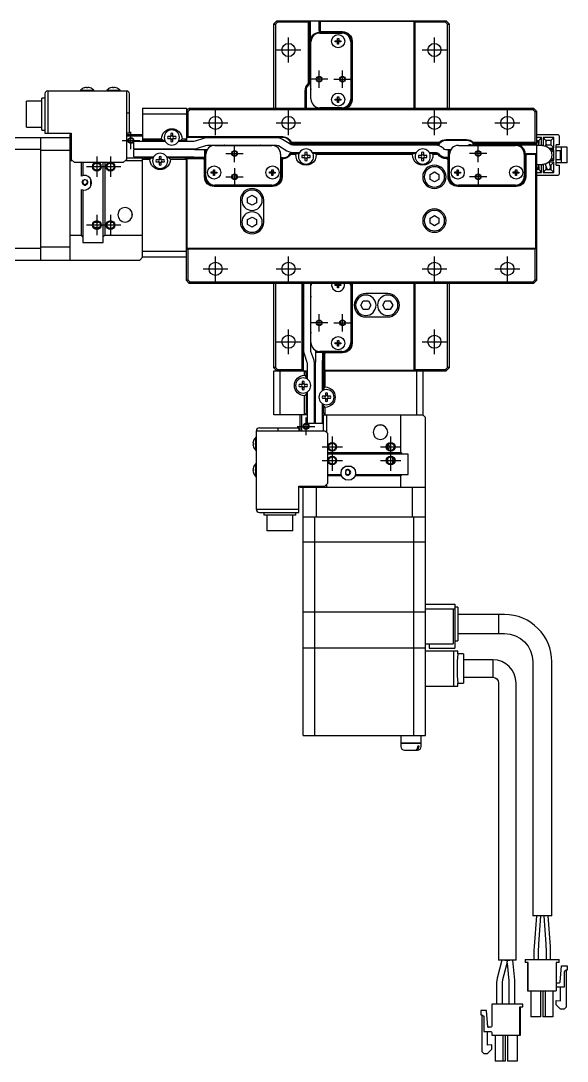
# Model space of a CAD drawing. Extents: x 0 to 1495, y -8 to 1173.
# Drawn here: x 547 to 734.2, y 10 to 366.6 of the extents above; entities that cross this region are included whole.
import ezdxf

# ---------------------------------------------------------------- set-up
doc = ezdxf.new("R2010")
doc.units = 0
doc.header["$LTSCALE"] = 0.5
doc.linetypes.add('CENTER', pattern=[50.8, 31.75, -6.35, 6.35, -6.35])
for name, color, linetype in [('MSM_CENTER', 1, 'CENTER'), ('MSM_CONTINUOUS', 7, 'CONTINUOUS'), ('MSM_NARROW', 5, 'CONTINUOUS')]:
    doc.layers.add(name, color=color, linetype=linetype)

msp = doc.modelspace()

# ---------------------------------------------------------------- linework, layer by layer
at = {"layer": 'MSM_CENTER'}
for p, q in [((638.72, 352.35), (638.72, 360.85)), ((688.72, 352.35), (688.72, 360.85)), ((634.47, 356.6), (642.97, 356.6)), ((684.47, 356.6), (692.97, 356.6)), ((649.22, 343.6), (649.22, 349.6)), ((657.22, 343.6), (657.22, 349.6)), ((652.22, 346.6), (646.22, 346.6)), ((654.22, 346.6), (660.22, 346.6)), ((613.72, 327.35), (613.72, 335.85)), ((638.72, 327.35), (638.72, 335.85)), ((688.72, 327.35), (688.72, 335.85)), ((713.72, 327.35), (713.72, 335.85)), ((584.72, 322.6), (584.72, 328.6)), ((609.47, 331.6), (617.97, 331.6)), ((634.47, 331.6), (642.97, 331.6)), ((684.47, 331.6), (692.97, 331.6)), ((709.47, 331.6), (717.97, 331.6)), ((581.72, 325.6), (587.72, 325.6)), ((617.22, 321.1), (623.22, 321.1)), ((620.22, 318.1), (620.22, 324.1)), ((706.72, 321.1), (700.72, 321.1)), ((703.72, 318.1), (703.72, 324.1)), ((573.02, 320.1), (573.02, 313.1)), ((577.72, 320.1), (577.72, 313.1)), ((581.22, 316.6), (569.52, 316.6)), ((620.22, 316.1), (620.22, 310.1)), ((703.72, 316.1), (703.72, 310.1)), ((617.22, 313.1), (623.22, 313.1)), ((706.72, 313.1), (700.72, 313.1)), ((573.02, 300.1), (573.02, 293.1)), ((577.72, 300.1), (577.72, 293.1)), ((581.22, 296.6), (569.52, 296.6)), ((613.72, 277.35), (613.72, 285.85)), ((638.72, 277.35), (638.72, 285.85)), ((688.72, 277.35), (688.72, 285.85)), ((713.72, 277.35), (713.72, 285.85)), ((609.47, 281.6), (617.97, 281.6)), ((634.47, 281.6), (642.97, 281.6)), ((684.47, 281.6), (692.97, 281.6)), ((709.47, 281.6), (717.97, 281.6)), ((649.22, 260.1), (649.22, 266.1)), ((657.22, 260.1), (657.22, 266.1)), ((638.72, 252.35), (638.72, 260.85)), ((652.22, 263.1), (646.22, 263.1)), ((654.22, 263.1), (660.22, 263.1)), ((688.72, 252.35), (688.72, 260.85)), ((634.47, 256.6), (642.97, 256.6)), ((684.47, 256.6), (692.97, 256.6)), ((644.72, 224.6), (644.72, 230.6)), ((641.72, 227.6), (647.72, 227.6)), ((653.72, 224.1), (653.72, 212.4)), ((673.72, 224.1), (673.72, 212.4)), ((650.22, 220.6), (657.22, 220.6)), ((670.22, 220.6), (677.22, 220.6)), ((650.22, 215.9), (657.22, 215.9)), ((670.22, 215.9), (677.22, 215.9))]:
    msp.add_line(p, q, dxfattribs=at)
at = {"layer": 'MSM_CONTINUOUS'}
for p, q in [((633.72, 365.6), (634.72, 366.6)), ((633.72, 336.6), (633.72, 365.6)), ((634.93, 366.1), (634.23, 365.4)), ((634.23, 365.4), (634.23, 336.6)), ((634.93, 366.1), (634.72, 366.6)), ((634.72, 366.6), (692.72, 366.6)), ((645.42, 366.1), (634.93, 366.1)), ((645.72, 366.4), (645.42, 366.1)), ((645.42, 366.1), (645.42, 344.97)), ((645.92, 366.4), (645.72, 366.4)), ((645.72, 366.4), (645.72, 344.84)), ((645.92, 366.4), (646.12, 366.6)), ((645.92, 345), (645.92, 366.4)), ((646.22, 344.1), (646.22, 366.6)), ((649.22, 363.1), (649.22, 366.6)), ((649.32, 366.6), (649.52, 366.4)), ((681.72, 366.4), (649.52, 366.4)), ((649.52, 366.4), (649.52, 363.22)), ((682.02, 366.1), (681.72, 366.4)), ((681.72, 366.4), (681.72, 336.6)), ((682.02, 366.1), (682.02, 336.6)), ((692.52, 366.1), (682.02, 366.1)), ((692.72, 366.6), (692.52, 366.1)), ((693.22, 365.4), (692.52, 366.1)), ((692.72, 366.6), (693.72, 365.6)), ((693.22, 336.6), (693.22, 365.4)), ((693.72, 365.6), (693.72, 365.6)), ((693.72, 365.6), (693.72, 336.6)), ((649.52, 363.22), (649.22, 363.1)), ((649.72, 362.6), (649.22, 363.1)), ((657.22, 362.6), (649.22, 362.6)), ((649.42, 362.4), (657.02, 362.4)), ((649.52, 363.22), (649.85, 362.9)), ((649.85, 362.9), (649.72, 362.6)), ((649.85, 362.9), (657.22, 362.9)), ((655.55, 360.57), (655.91, 360.57)), ((655.55, 359.78), (655.55, 360.57)), ((655.91, 360.57), (655.91, 359.78)), ((646.42, 339.8), (646.42, 359.4)), ((654.75, 359.79), (655.55, 359.78)), ((654.75, 359.43), (654.75, 359.79)), ((655.54, 359.42), (654.75, 359.43)), ((655.53, 359.42), (655.53, 359.78)), ((655.54, 358.63), (655.54, 359.42)), ((655.9, 359.4), (655.54, 359.41)), ((655.9, 358.63), (655.54, 358.63)), ((655.55, 359.8), (655.91, 359.79)), ((655.9, 359.42), (655.9, 358.63)), ((656.7, 359.41), (655.9, 359.42)), ((655.91, 359.78), (656.7, 359.77)), ((655.92, 359.78), (655.92, 359.42)), ((656.7, 359.77), (656.7, 359.41)), ((660.02, 359.4), (660.02, 339.8)), ((660.22, 339.6), (660.22, 359.6)), ((660.52, 359.6), (660.52, 339.6)), ((556.22, 342.6), (556.22, 328.1)), ((556.22, 342.6), (583.22, 342.6)), ((567.47, 342.78), (571.97, 342.78)), ((567.47, 342.78), (567.47, 342.6)), ((568.75, 343.63), (568.75, 343.64)), ((569.54, 343.63), (569.54, 343.79)), ((569.9, 343.63), (569.54, 343.63)), ((569.9, 343.79), (569.9, 343.63)), ((570.7, 343.64), (570.7, 343.63)), ((571.97, 342.6), (571.97, 342.78)), ((576.47, 342.78), (580.97, 342.78)), ((576.47, 342.78), (576.47, 342.6)), ((577.75, 343.63), (577.75, 343.64)), ((578.54, 343.63), (578.54, 343.79)), ((578.9, 343.63), (578.54, 343.63)), ((578.9, 343.79), (578.9, 343.63)), ((579.7, 343.64), (579.7, 343.63)), ((580.97, 342.6), (580.97, 342.78)), ((583.22, 342.6), (583.22, 319.1)), ((644.42, 336.6), (644.42, 342.6)), ((644.72, 342.6), (644.72, 336.6)), ((645.42, 344.97), (645.72, 344.84)), ((660.22, 344.1), (660.02, 344.1)), ((660.22, 343.98), (660.02, 343.98)), ((548.92, 330.18), (548.92, 339.03)), ((554.22, 339.03), (548.92, 339.03)), ((554.22, 329.1), (554.22, 340.1)), ((555.22, 340.1), (554.22, 340.1)), ((555.22, 341.6), (555.22, 328.1)), ((584.22, 328.1), (584.22, 341.6)), ((654.75, 339.79), (655.55, 339.78)), ((654.75, 339.43), (654.75, 339.79)), ((655.54, 339.42), (654.75, 339.43)), ((655.53, 339.42), (655.53, 339.78)), ((655.54, 338.63), (655.54, 339.42)), ((655.9, 339.4), (655.54, 339.41)), ((655.55, 340.57), (655.91, 340.57)), ((655.55, 339.78), (655.55, 340.57)), ((655.55, 339.8), (655.91, 339.79)), ((655.9, 339.42), (655.9, 338.63)), ((656.7, 339.41), (655.9, 339.42)), ((655.91, 340.57), (655.91, 339.78)), ((655.91, 339.78), (656.7, 339.77)), ((655.92, 339.78), (655.92, 339.42)), ((656.7, 339.77), (656.7, 339.41)), ((588.72, 336.6), (588.72, 325.2)), ((588.72, 336.6), (603.72, 336.6)), ((603.72, 336.6), (603.72, 325.2)), ((603.72, 335.6), (604.72, 336.6)), ((603.72, 335.6), (604.22, 335.39)), ((604.93, 336.09), (604.22, 335.39)), ((604.22, 335.39), (604.22, 326.9)), ((604.72, 336.6), (722.72, 336.6)), ((604.72, 336.6), (604.72, 336.6)), ((722.52, 336.09), (604.93, 336.09)), ((647.97, 337.16), (647.97, 336.6)), ((657.02, 336.8), (649.42, 336.8)), ((650.47, 336.6), (650.47, 336.8)), ((650.72, 336.6), (650.72, 336.8)), ((655.9, 338.63), (655.54, 338.63)), ((723.22, 335.39), (722.52, 336.09)), ((722.72, 336.6), (722.73, 336.6)), ((722.73, 336.6), (723.72, 335.6)), ((723.22, 335.39), (723.72, 335.6)), ((723.22, 324.9), (723.22, 335.39)), ((723.72, 335.6), (723.72, 277.6)), ((583.22, 335.1), (584.22, 335.1)), ((603.72, 334.6), (588.72, 334.6)), ((548.92, 330.18), (554.22, 330.18)), ((554.22, 329.1), (555.22, 329.1)), ((555.22, 328.1), (564.22, 328.1)), ((564.22, 328.1), (564.22, 319.1)), ((584.22, 328.1), (583.22, 328.1)), ((545.02, 326.6), (563.72, 326.6)), ((553.72, 326.6), (553.72, 284.6)), ((563.72, 327.6), (563.72, 284.6)), ((563.72, 327.6), (564.22, 327.6)), ((564.22, 327.1), (563.72, 327.1)), ((583.22, 327.6), (588.72, 327.6)), ((588.72, 327.1), (583.22, 327.1)), ((585.72, 322.7), (585.72, 325.2)), ((596.53, 325.2), (585.72, 325.2)), ((588.72, 326.1), (589.22, 325.6)), ((588.72, 326.1), (595.22, 326.1)), ((596.33, 325.6), (589.22, 325.6)), ((595.22, 326.1), (595.77, 325.6)), ((598.35, 326.97), (597.32, 326.97)), ((597.32, 326.23), (598.35, 326.23)), ((598.35, 328), (598.35, 326.97)), ((598.35, 326.23), (598.35, 325.2)), ((599.09, 326.97), (599.09, 328)), ((600.13, 326.97), (599.09, 326.97)), ((599.09, 325.2), (599.09, 326.23)), ((599.09, 326.23), (600.13, 326.23)), ((606.22, 325.2), (600.92, 325.2)), ((601.12, 325.6), (603.22, 325.6)), ((601.68, 325.6), (602.22, 326.1)), ((602.22, 326.1), (603.72, 326.1)), ((603.22, 325.6), (603.72, 326.1)), ((636.72, 326.6), (603.72, 326.6)), ((603.92, 326.6), (604.22, 326.9)), ((604.22, 326.9), (636.72, 326.9)), ((606.75, 325.29), (606.22, 325.2)), ((609.56, 326.27), (606.75, 325.29)), ((634.64, 326.5), (610.92, 326.5)), ((639.51, 324.17), (636.66, 325.95)), ((639.76, 324.9), (639.55, 324.6)), ((690.49, 324.6), (639.55, 324.6)), ((690.36, 324.9), (639.76, 324.9)), ((690.49, 324.6), (690.36, 324.9)), ((692.72, 325.9), (699.72, 325.9)), ((699.72, 325.6), (692.72, 325.6)), ((702.09, 324.9), (701.96, 324.6)), ((723.52, 324.6), (701.96, 324.6)), ((723.22, 324.9), (702.09, 324.9)), ((723.52, 324.6), (723.22, 324.9)), ((723.52, 324.4), (723.52, 324.6)), ((731.12, 327.5), (723.72, 327.5)), ((725.37, 326.6), (723.72, 326.6)), ((723.72, 325.55), (724.47, 325.55)), ((724.66, 323.85), (724.32, 325.01)), ((724.47, 325.55), (725.37, 326.6)), ((724.47, 325.55), (724.47, 324.49)), ((725.37, 323.85), (725.37, 326.6)), ((729.62, 326.6), (725.97, 326.6)), ((726.92, 325.55), (725.97, 326.6)), ((725.97, 326.6), (725.97, 323.84)), ((726.92, 325.55), (726.92, 324.05)), ((728.67, 325.55), (726.92, 325.55)), ((726.92, 325.17), (727.3, 325.55)), ((728.67, 325.55), (729.62, 326.6)), ((728.67, 325.55), (728.67, 324.05)), ((729.62, 323), (729.62, 326.6)), ((731.42, 327.2), (731.42, 324.1)), ((545.02, 322.57), (553.72, 322.57)), ((563.72, 322.1), (553.72, 322.1)), ((585.72, 322.7), (606.22, 322.7)), ((585.72, 320), (585.72, 322.5)), ((604.74, 322.5), (585.72, 322.5)), ((588.72, 322.7), (588.72, 322.5)), ((603.72, 322.7), (603.72, 322.5)), ((606.47, 322.42), (604.74, 322.5)), ((606.77, 322.39), (606.47, 322.42)), ((608.21, 322.33), (606.77, 322.39)), ((607.58, 322.93), (610.39, 323.91)), ((610.02, 322.33), (608.21, 322.33)), ((610.02, 319.85), (610.02, 322.35)), ((610.79, 322.35), (610.02, 322.35)), ((610.22, 319.83), (610.22, 322.33)), ((610.39, 323.91), (610.92, 324)), ((610.92, 324), (634.64, 324)), ((613.42, 323.9), (633.02, 323.9)), ((634.64, 324), (635.33, 323.83)), ((635.33, 323.83), (638.18, 322.05)), ((639.49, 320.8), (639.32, 321.1)), ((639.32, 321.1), (642.33, 321.1)), ((639.67, 324.09), (639.51, 324.17)), ((639.62, 324.4), (690.32, 324.4)), ((640.2, 324), (639.67, 324.09)), ((690.13, 324.1), (639.68, 324.1)), ((688.9, 324), (640.2, 324)), ((640.2, 321.5), (642.53, 321.5)), ((641.56, 321.1), (641.23, 320.8)), ((644.35, 321.5), (644.35, 320.47)), ((645.09, 320.47), (645.09, 321.5)), ((646.92, 321.5), (682.53, 321.5)), ((682.33, 321.1), (647.12, 321.1)), ((648.22, 320.8), (647.89, 321.1)), ((681.56, 321.1), (681.23, 320.8)), ((684.35, 321.5), (684.35, 320.47)), ((685.09, 320.47), (685.09, 321.5)), ((686.92, 321.5), (688.9, 321.5)), ((690.13, 321.1), (687.12, 321.1)), ((688.22, 320.8), (687.89, 321.1)), ((689.96, 320.8), (690.13, 321.1)), ((692.14, 322.49), (691.67, 323.01)), ((693.52, 322.33), (693.05, 322.33)), ((693.52, 319.85), (693.52, 322.35)), ((694.29, 322.35), (693.52, 322.35)), ((693.72, 319.83), (693.72, 322.33)), ((696.92, 323.9), (716.52, 323.9)), ((701.22, 324.1), (723.72, 324.1)), ((702.12, 324.4), (723.52, 324.4)), ((719.72, 320.6), (720.22, 321.1)), ((719.72, 313.1), (719.72, 321.1)), ((720.35, 320.8), (720.22, 321.1)), ((720.22, 321.1), (723.72, 321.1)), ((723.52, 324.4), (723.72, 324.2)), ((723.72, 321), (723.52, 320.8)), ((725.72, 323.85), (723.72, 323.85)), ((726.92, 324.05), (726.63, 323.72)), ((727.3, 324.05), (726.92, 324.42)), ((726.92, 324.05), (728.67, 324.05)), ((727.92, 323), (729.62, 323)), ((729.62, 322.4), (728.43, 322.4)), ((728.67, 324.05), (729.62, 323)), ((728.84, 321.53), (729.62, 322.4)), ((729.62, 318.8), (729.62, 322.4)), ((731.42, 324.1), (730.42, 324.1)), ((730.42, 317.1), (730.42, 324.1)), ((734.22, 323.3), (730.42, 323.3)), ((730.42, 322.1), (731.92, 322.1)), ((731.92, 319.1), (731.92, 322.1)), ((732.31, 317.9), (732.31, 323.3)), ((734.22, 317.9), (734.22, 323.3)), ((563.72, 319.6), (564.22, 319.6)), ((564.72, 318.6), (563.72, 318.6)), ((564.22, 319.1), (565.22, 318.1)), ((565.22, 318.1), (582.22, 318.1)), ((567.72, 313.39), (567.72, 318.1)), ((568.22, 318.1), (568.22, 313.55)), ((575.22, 290.6), (575.22, 318.1)), ((575.72, 318.1), (575.72, 293.1)), ((582.22, 318.1), (583.22, 319.1)), ((588.72, 318.6), (582.72, 318.6)), ((583.22, 319.6), (588.72, 319.6)), ((585.72, 320), (592.53, 320)), ((588.72, 285.6), (588.72, 320)), ((589.22, 319.6), (588.72, 319.1)), ((591.22, 319.1), (588.72, 319.1)), ((589.22, 319.6), (592.33, 319.6)), ((591.77, 319.6), (591.22, 319.1)), ((594.35, 318.97), (593.32, 318.97)), ((593.32, 318.23), (594.35, 318.23)), ((594.35, 320), (594.35, 318.97)), ((594.35, 318.23), (594.35, 317.2)), ((595.09, 318.97), (595.09, 320)), ((596.13, 318.97), (595.09, 318.97)), ((595.09, 317.2), (595.09, 318.23)), ((595.09, 318.23), (596.13, 318.23)), ((596.92, 320), (604.74, 320)), ((603.22, 319.6), (597.12, 319.6)), ((598.22, 319.1), (597.68, 319.6)), ((603.72, 319.1), (598.22, 319.1)), ((603.72, 319.1), (603.22, 319.6)), ((603.72, 277.6), (603.72, 320)), ((603.72, 319.6), (610.42, 319.6)), ((603.92, 319.3), (603.72, 319.5)), ((603.92, 319.3), (603.92, 288.6)), ((609.6, 319.3), (603.92, 319.3)), ((604.74, 320), (606.18, 319.94)), ((606.18, 319.94), (606.48, 319.91)), ((606.48, 319.91), (608.21, 319.83)), ((608.21, 319.83), (610.22, 319.83)), ((609.6, 319.3), (609.72, 319.6)), ((609.92, 318.98), (609.6, 319.3)), ((609.72, 319.6), (610.22, 319.1)), ((609.92, 318.98), (610.22, 319.1)), ((609.92, 313.1), (609.92, 318.98)), ((610.22, 319.85), (610.42, 319.85)), ((610.22, 319.1), (610.22, 313.1)), ((610.42, 313.3), (610.42, 320.9)), ((636.02, 320.9), (636.02, 313.3)), ((636.72, 319.6), (636.02, 319.6)), ((636.22, 319.1), (636.72, 319.6)), ((636.22, 313.1), (636.22, 319.1)), ((636.52, 318.98), (636.22, 319.1)), ((636.85, 319.3), (636.52, 318.98)), ((636.52, 318.98), (636.52, 313.1)), ((636.85, 319.3), (636.72, 319.6)), ((641.23, 320.8), (639.49, 320.8)), ((644.35, 320.47), (643.32, 320.47)), ((643.32, 319.73), (644.35, 319.73)), ((644.35, 319.73), (644.35, 318.7)), ((646.13, 320.47), (645.09, 320.47)), ((645.09, 318.7), (645.09, 319.73)), ((645.09, 319.73), (646.13, 319.73)), ((681.23, 320.8), (648.22, 320.8)), ((684.35, 320.47), (683.32, 320.47)), ((683.32, 319.73), (684.35, 319.73)), ((684.35, 319.73), (684.35, 318.7)), ((686.13, 320.47), (685.09, 320.47)), ((685.09, 318.7), (685.09, 319.73)), ((685.09, 319.73), (686.13, 319.73)), ((689.96, 320.8), (688.22, 320.8)), ((692.72, 319.6), (693.92, 319.6)), ((693.1, 319.3), (692.72, 319.3)), ((693.05, 319.83), (693.72, 319.83)), ((693.1, 319.3), (693.22, 319.6)), ((693.42, 318.98), (693.1, 319.3)), ((693.22, 319.6), (693.72, 319.1)), ((693.42, 318.98), (693.72, 319.1)), ((693.42, 313.1), (693.42, 318.98)), ((693.72, 319.85), (693.92, 319.85)), ((693.72, 319.1), (693.72, 313.1)), ((693.92, 313.3), (693.92, 320.9)), ((719.52, 320.9), (719.52, 313.3)), ((720.02, 320.48), (719.72, 320.6)), ((720.35, 320.8), (720.02, 320.48)), ((720.02, 320.48), (720.02, 313.1)), ((723.52, 320.8), (720.35, 320.8)), ((723.52, 288.6), (723.52, 320.8)), ((726.76, 317.33), (726.63, 317.48)), ((726.71, 317.5), (727.08, 316.2)), ((728.52, 316.6), (728.04, 318.32)), ((729.62, 318.2), (728.08, 318.2)), ((728.43, 318.8), (729.62, 318.8)), ((728.67, 317.15), (729.62, 318.2)), ((728.84, 319.67), (729.62, 318.8)), ((729.62, 314.6), (729.62, 318.2)), ((730.42, 319.1), (731.92, 319.1)), ((734.22, 317.9), (730.42, 317.9)), ((612.25, 314.79), (613.05, 314.78)), ((612.25, 314.43), (612.25, 314.79)), ((613.04, 314.42), (612.25, 314.43)), ((613.03, 314.42), (613.03, 314.78)), ((613.04, 313.63), (613.04, 314.42)), ((613.4, 314.4), (613.04, 314.41)), ((613.05, 315.57), (613.41, 315.57)), ((613.05, 314.78), (613.05, 315.57)), ((613.05, 314.8), (613.41, 314.79)), ((613.4, 314.42), (613.4, 313.63)), ((614.2, 314.41), (613.4, 314.42)), ((613.41, 315.57), (613.41, 314.78)), ((613.41, 314.78), (614.2, 314.77)), ((613.42, 314.78), (613.42, 314.42)), ((614.2, 314.77), (614.2, 314.41)), ((632.25, 314.79), (633.05, 314.78)), ((632.25, 314.43), (632.25, 314.79)), ((633.04, 314.42), (632.25, 314.43)), ((633.03, 314.42), (633.03, 314.78)), ((633.04, 313.63), (633.04, 314.42)), ((633.4, 314.4), (633.04, 314.41)), ((633.05, 315.57), (633.41, 315.57)), ((633.05, 314.78), (633.05, 315.57)), ((633.05, 314.8), (633.41, 314.79)), ((633.4, 314.42), (633.4, 313.63)), ((634.2, 314.41), (633.4, 314.42)), ((633.41, 315.57), (633.41, 314.78)), ((633.41, 314.78), (634.2, 314.77)), ((633.42, 314.78), (633.42, 314.42)), ((634.2, 314.77), (634.2, 314.41)), ((687.22, 313.97), (688.72, 314.83)), ((687.22, 312.23), (687.22, 313.97)), ((688.72, 314.83), (690.22, 313.97)), ((690.22, 313.97), (690.22, 312.23)), ((695.75, 314.79), (696.55, 314.78)), ((695.75, 314.43), (695.75, 314.79)), ((696.54, 314.42), (695.75, 314.43)), ((696.53, 314.42), (696.53, 314.78)), ((696.54, 313.63), (696.54, 314.42)), ((696.9, 314.4), (696.54, 314.41)), ((696.55, 315.57), (696.91, 315.57)), ((696.55, 314.78), (696.55, 315.57)), ((696.55, 314.8), (696.91, 314.79)), ((696.9, 314.42), (696.9, 313.63)), ((697.7, 314.41), (696.9, 314.42)), ((696.91, 315.57), (696.91, 314.78)), ((696.91, 314.78), (697.7, 314.77)), ((696.92, 314.78), (696.92, 314.42)), ((697.7, 314.77), (697.7, 314.41)), ((715.75, 314.79), (716.55, 314.78)), ((715.75, 314.43), (715.75, 314.79)), ((716.54, 314.42), (715.75, 314.43)), ((716.53, 314.42), (716.53, 314.78)), ((716.54, 313.63), (716.54, 314.42)), ((716.9, 314.4), (716.54, 314.41)), ((716.55, 315.57), (716.91, 315.57)), ((716.55, 314.78), (716.55, 315.57)), ((716.55, 314.8), (716.91, 314.79)), ((716.9, 314.42), (716.9, 313.63)), ((717.7, 314.41), (716.9, 314.42)), ((716.91, 315.57), (716.91, 314.78)), ((716.91, 314.78), (717.7, 314.77)), ((716.92, 314.78), (716.92, 314.42)), ((717.7, 314.77), (717.7, 314.41)), ((723.72, 317.35), (725.72, 317.35)), ((724.47, 315.65), (723.72, 315.65)), ((723.72, 314.6), (725.37, 314.6)), ((724.32, 316.19), (724.66, 317.35)), ((724.47, 316.71), (724.47, 315.65)), ((724.47, 315.65), (725.37, 314.6)), ((725.37, 314.6), (725.37, 317.35)), ((725.97, 317.36), (725.97, 314.6)), ((726.92, 315.65), (725.97, 314.6)), ((725.97, 314.6), (729.62, 314.6)), ((726.92, 316.74), (726.92, 315.65)), ((727.3, 315.65), (726.92, 316.02)), ((726.92, 315.65), (728.67, 315.65)), ((728.37, 317.15), (728.67, 317.15)), ((728.67, 317.15), (728.67, 315.65)), ((728.67, 315.65), (729.62, 314.6)), ((730.42, 317.1), (731.42, 317.1)), ((731.42, 317.1), (731.42, 314)), ((570.97, 310.01), (570.97, 312.19)), ((613.4, 313.63), (613.04, 313.63)), ((633.02, 310.3), (613.42, 310.3)), ((626.22, 310.3), (626.22, 310.1)), ((626.34, 310.3), (626.34, 310.1)), ((627.72, 310.3), (627.72, 310.1)), ((633.4, 313.63), (633.04, 313.63)), ((688.72, 311.37), (687.22, 312.23)), ((690.22, 312.23), (688.72, 311.37)), ((696.9, 313.63), (696.54, 313.63)), ((716.52, 310.3), (696.92, 310.3)), ((701.11, 310.1), (701.11, 310.3)), ((701.22, 310.1), (701.22, 310.3)), ((716.9, 313.63), (716.54, 313.63)), ((723.72, 313.7), (731.12, 313.7)), ((567.72, 293.1), (567.72, 308.81)), ((568.22, 308.65), (568.22, 290.6)), ((613.22, 310.1), (633.22, 310.1)), ((633.22, 309.8), (613.22, 309.8)), ((624.72, 305.97), (626.22, 306.83)), ((626.22, 306.83), (627.72, 305.97)), ((696.72, 310.1), (716.72, 310.1)), ((716.72, 309.8), (696.72, 309.8)), ((622.22, 305.1), (622.22, 297.6)), ((624.72, 304.23), (624.72, 305.97)), ((626.22, 303.37), (624.72, 304.23)), ((627.72, 304.23), (626.22, 303.37)), ((627.72, 305.97), (627.72, 304.23)), ((630.22, 297.6), (630.22, 305.1)), ((585.12, 299.4), (585.12, 300.8)), ((687.22, 298.97), (688.72, 299.83)), ((688.72, 299.83), (690.22, 298.97)), ((572.31, 297.6), (573.72, 297.6)), ((573.72, 297.61), (573.72, 297.6)), ((577.62, 297.6), (577.62, 297.83)), ((577.62, 297.6), (578.44, 297.6)), ((624.72, 298.47), (626.22, 299.33)), ((624.72, 296.73), (624.72, 298.47)), ((626.22, 295.87), (624.72, 296.73)), ((626.22, 299.33), (627.72, 298.47)), ((627.72, 296.73), (626.22, 295.87)), ((627.72, 298.47), (627.72, 296.73)), ((687.22, 297.23), (687.22, 298.97)), ((688.72, 296.37), (687.22, 297.23)), ((690.22, 297.23), (688.72, 296.37)), ((690.22, 298.97), (690.22, 297.23)), ((563.72, 293.1), (567.72, 293.1)), ((568.22, 292.6), (567.72, 293.1)), ((575.72, 293.1), (575.22, 292.6)), ((575.72, 293.1), (588.72, 293.1)), ((553.72, 289.1), (563.72, 289.1)), ((568.22, 290.6), (575.22, 290.6)), ((545.02, 288.63), (553.72, 288.63)), ((587.72, 284.6), (588.72, 285.6)), ((588.72, 287.6), (603.72, 287.6)), ((603.72, 285.6), (588.72, 285.6)), ((603.92, 288.6), (604.22, 288.3)), ((723.52, 288.6), (603.92, 288.6)), ((723.22, 288.3), (604.22, 288.3)), ((604.22, 288.3), (604.22, 277.81)), ((723.22, 288.3), (723.52, 288.6)), ((723.22, 277.81), (723.22, 288.3)), ((545.02, 284.6), (587.72, 284.6)), ((604.22, 277.81), (603.72, 277.6)), ((604.72, 276.6), (603.72, 277.6)), ((604.22, 277.81), (604.93, 277.11)), ((722.72, 276.6), (604.72, 276.6)), ((604.93, 277.11), (722.52, 277.11)), ((633.72, 247.6), (633.72, 276.6)), ((634.23, 276.6), (634.23, 247.8)), ((643.42, 247.1), (643.42, 276.6)), ((643.72, 276.6), (643.72, 246.6)), ((643.82, 276.6), (643.82, 253.8)), ((646.32, 253.8), (646.32, 276.6)), ((646.42, 256.3), (646.42, 275.9)), ((654.75, 276.29), (655.55, 276.28)), ((654.75, 275.93), (654.75, 276.29)), ((655.54, 275.92), (654.75, 275.93)), ((655.53, 275.92), (655.53, 276.28)), ((655.54, 275.13), (655.54, 275.92)), ((655.9, 275.9), (655.54, 275.91)), ((655.9, 275.13), (655.54, 275.13)), ((655.55, 276.28), (655.55, 276.6)), ((655.55, 276.3), (655.91, 276.29)), ((655.9, 275.92), (655.9, 275.13)), ((656.7, 275.91), (655.9, 275.92)), ((655.91, 276.6), (655.91, 276.28)), ((655.91, 276.28), (656.7, 276.27)), ((655.92, 276.28), (655.92, 275.92)), ((656.7, 276.27), (656.7, 275.91)), ((660.02, 275.9), (660.02, 256.3)), ((660.22, 256.1), (660.22, 276.1)), ((660.52, 276.1), (660.52, 256.1)), ((681.72, 276.6), (681.72, 246.8)), ((682.02, 276.6), (682.02, 247.1)), ((693.22, 247.8), (693.22, 276.6)), ((693.72, 276.6), (693.72, 247.6)), ((722.52, 277.11), (723.22, 277.81)), ((723.72, 277.6), (722.72, 276.6)), ((723.72, 277.6), (723.22, 277.81)), ((672.72, 273.1), (665.22, 273.1)), ((660.02, 270.6), (660.22, 270.6)), ((660.02, 269.22), (660.22, 269.22)), ((660.02, 269.1), (660.22, 269.1)), ((663.49, 269.1), (664.36, 270.6)), ((664.36, 267.6), (663.49, 269.1)), ((664.36, 270.6), (666.09, 270.6)), ((666.09, 267.6), (664.36, 267.6)), ((666.09, 270.6), (666.96, 269.1)), ((666.96, 269.1), (666.09, 267.6)), ((670.99, 269.1), (671.86, 270.6)), ((671.86, 267.6), (670.99, 269.1)), ((671.86, 270.6), (673.59, 270.6)), ((673.59, 267.6), (671.86, 267.6)), ((673.59, 270.6), (674.46, 269.1)), ((674.46, 269.1), (673.59, 267.6)), ((665.22, 265.1), (672.72, 265.1)), ((655.55, 257.07), (655.91, 257.07)), ((655.55, 256.28), (655.55, 257.07)), ((655.91, 257.07), (655.91, 256.28)), ((646.41, 253.27), (646.32, 253.8)), ((647.4, 250.46), (646.41, 253.27)), ((647.97, 253.66), (647.97, 252.9)), ((657.02, 253.3), (649.42, 253.3)), ((650.47, 253.1), (650.47, 253.3)), ((650.72, 246.6), (650.72, 253.3)), ((654.75, 256.29), (655.55, 256.28)), ((654.75, 255.93), (654.75, 256.29)), ((655.54, 255.92), (654.75, 255.93)), ((655.53, 255.92), (655.53, 256.28)), ((655.54, 255.13), (655.54, 255.92)), ((655.9, 255.9), (655.54, 255.91)), ((655.9, 255.13), (655.54, 255.13)), ((655.55, 256.3), (655.91, 256.29)), ((655.9, 255.92), (655.9, 255.13)), ((656.7, 255.91), (655.9, 255.92)), ((655.91, 256.28), (656.7, 256.27)), ((655.92, 256.28), (655.92, 255.92)), ((656.7, 256.27), (656.7, 255.91)), ((644.05, 252.44), (645.04, 249.63)), ((645.04, 249.63), (645.12, 249.1)), ((647.94, 249.64), (647.9, 249.34)), ((648, 251.08), (647.94, 249.64)), ((650.47, 252.9), (647.97, 252.9)), ((650.5, 253.1), (648, 253.1)), ((648, 252.9), (648, 251.08)), ((650.42, 249.36), (650.5, 251.08)), ((650.5, 251.08), (650.5, 253.1)), ((650.72, 252.6), (651.22, 253.1)), ((651.02, 252.48), (650.72, 252.6)), ((651.35, 252.8), (651.02, 252.48)), ((651.02, 252.48), (651.02, 246.8)), ((651.35, 252.8), (651.22, 253.1)), ((651.22, 253.1), (657.22, 253.1)), ((657.22, 252.8), (651.35, 252.8)), ((634.72, 246.6), (633.72, 247.6)), ((633.72, 231.6), (633.72, 246.6)), ((633.72, 246.6), (645.12, 246.6)), ((634.23, 247.8), (634.93, 247.1)), ((634.72, 246.6), (634.93, 247.1)), ((634.93, 247.1), (643.42, 247.1)), ((635.72, 246.6), (635.72, 231.6)), ((643.72, 246.8), (643.42, 247.1)), ((644.22, 245.1), (644.22, 246.6)), ((644.72, 246.1), (644.22, 246.6)), ((644.72, 244), (644.72, 246.1)), ((645.12, 249.1), (645.12, 243.79)), ((647.62, 228.6), (647.62, 249.1)), ((647.62, 246.6), (647.82, 246.6)), ((647.9, 249.34), (647.82, 247.62)), ((647.82, 247.62), (647.82, 228.6)), ((650.32, 247.62), (650.39, 249.06)), ((650.32, 239.79), (650.32, 247.62)), ((650.32, 246.6), (692.72, 246.6)), ((650.39, 249.06), (650.42, 249.36)), ((651.22, 246.6), (650.72, 246.1)), ((650.72, 246.1), (650.72, 240)), ((651.02, 246.8), (650.82, 246.6)), ((651.02, 246.8), (681.72, 246.8)), ((651.22, 246.6), (651.22, 241.1)), ((681.72, 246.8), (682.02, 247.1)), ((682.02, 247.1), (692.52, 247.1)), ((682.72, 231.6), (682.72, 246.6)), ((684.72, 246.6), (684.72, 231.6)), ((692.52, 247.1), (693.22, 247.8)), ((692.52, 247.1), (692.72, 246.6)), ((693.72, 247.6), (692.72, 246.6)), ((643.35, 243), (643.35, 241.97)), ((644.09, 241.97), (644.09, 243)), ((644.72, 244.56), (644.22, 245.1)), ((643.35, 241.97), (642.32, 241.97)), ((642.32, 241.23), (643.35, 241.23)), ((643.35, 241.23), (643.35, 240.2)), ((645.13, 241.97), (644.09, 241.97)), ((644.09, 240.2), (644.09, 241.23)), ((644.09, 241.23), (645.13, 241.23)), ((644.72, 239.2), (644.72, 232.1)), ((645.12, 239.41), (645.12, 228.6)), ((651.22, 241.1), (650.72, 240.56)), ((651.35, 239), (651.35, 237.97)), ((652.09, 237.97), (652.09, 239)), ((644.22, 238.1), (644.72, 238.64)), ((644.22, 231.6), (644.22, 238.1)), ((651.35, 237.97), (650.32, 237.97)), ((650.32, 237.23), (651.35, 237.23)), ((650.32, 228.6), (650.32, 235.41)), ((651.35, 237.23), (651.35, 236.2)), ((653.13, 237.97), (652.09, 237.97)), ((652.09, 236.2), (652.09, 237.23)), ((652.09, 237.23), (653.13, 237.23)), ((644.22, 231.6), (644.72, 232.1)), ((650.72, 232.1), (650.72, 235.2)), ((650.72, 234.64), (651.22, 234.1)), ((650.72, 232.1), (651.22, 231.6)), ((651.22, 234.1), (651.22, 231.6)), ((645.12, 231.6), (633.72, 231.6)), ((642.72, 226.1), (642.72, 231.6)), ((643.22, 231.6), (643.22, 226.1)), ((647.62, 228.6), (645.12, 228.6)), ((647.82, 231.6), (647.62, 231.6)), ((650.32, 228.6), (647.82, 228.6)), ((650.32, 231.6), (684.72, 231.6)), ((650.72, 226.1), (650.72, 231.6)), ((651.72, 231.6), (651.72, 225.6)), ((677.22, 218.6), (677.22, 231.6)), ((685.72, 230.6), (684.72, 231.6)), ((685.72, 187.9), (685.72, 230.6)), ((627.72, 199.1), (627.72, 226.1)), ((627.72, 226.1), (651.22, 226.1)), ((628.72, 227.1), (642.22, 227.1)), ((635.22, 226.1), (635.22, 227.1)), ((642.22, 227.1), (642.22, 226.1)), ((652.22, 225.1), (651.22, 226.1)), ((652.22, 208.1), (652.22, 225.1)), ((670.92, 228), (669.52, 228)), ((626.54, 221.78), (626.69, 221.78)), ((626.69, 221.42), (626.54, 221.42)), ((626.69, 222.58), (626.69, 222.57)), ((626.69, 221.78), (626.69, 221.42)), ((627.54, 219.35), (627.54, 223.85)), ((627.72, 223.85), (627.54, 223.85)), ((672.72, 220.5), (672.72, 221.32)), ((626.69, 220.63), (626.69, 220.62)), ((627.54, 219.35), (627.72, 219.35)), ((652.22, 218.6), (677.22, 218.6)), ((679.72, 218.1), (652.22, 218.1)), ((672.72, 220.5), (672.5, 220.5)), ((677.22, 218.6), (677.72, 218.1)), ((679.72, 211.1), (679.72, 218.1)), ((627.54, 210.35), (627.54, 214.85)), ((627.72, 214.85), (627.54, 214.85)), ((672.71, 216.6), (672.72, 216.6)), ((672.72, 215.18), (672.72, 216.6)), ((626.54, 212.78), (626.69, 212.78)), ((626.69, 212.42), (626.54, 212.42)), ((626.69, 213.58), (626.69, 213.57)), ((626.69, 212.78), (626.69, 212.42)), ((626.69, 211.63), (626.69, 211.62)), ((652.22, 211.1), (656.78, 211.1)), ((656.93, 210.6), (652.22, 210.6)), ((660.31, 213.85), (658.13, 213.85)), ((677.22, 210.6), (661.52, 210.6)), ((661.67, 211.1), (679.72, 211.1)), ((677.72, 211.1), (677.22, 210.6)), ((677.22, 206.6), (677.22, 210.6)), ((627.54, 210.35), (627.72, 210.35)), ((642.22, 207.1), (651.22, 207.1)), ((642.22, 198.1), (642.22, 207.1)), ((642.72, 206.6), (642.72, 207.1)), ((643.22, 207.1), (643.22, 206.6)), ((650.72, 206.6), (650.72, 207.1)), ((651.22, 207.1), (652.22, 208.1)), ((651.72, 207.6), (651.72, 206.6)), ((685.72, 206.6), (642.72, 206.6)), ((643.72, 187.9), (643.72, 206.6)), ((648.22, 206.6), (648.22, 196.6)), ((681.22, 196.6), (681.22, 206.6)), ((642.22, 199.1), (627.72, 199.1)), ((628.72, 198.1), (642.22, 198.1)), ((630.22, 198.1), (630.22, 197.1)), ((641.22, 197.1), (630.22, 197.1)), ((631.3, 197.1), (631.3, 191.8)), ((640.15, 191.8), (640.15, 197.1)), ((641.22, 197.1), (641.22, 198.1)), ((643.72, 196.6), (685.72, 196.6)), ((647.75, 187.9), (647.75, 196.6)), ((681.7, 187.9), (681.7, 196.6)), ((640.15, 191.8), (631.3, 191.8)), ((685.72, 187.9), (643.72, 187.9)), ((643.72, 163.9), (643.72, 187.85)), ((685.72, 187.85), (643.72, 187.85)), ((643.77, 187.85), (643.77, 187.9)), ((647.75, 163.9), (647.75, 187.85)), ((648.01, 187.85), (648.01, 187.9)), ((681.44, 187.85), (681.44, 187.9)), ((681.7, 163.9), (681.7, 187.85)), ((685.67, 187.85), (685.67, 187.9)), ((685.72, 151.6), (685.72, 187.85)), ((685.72, 166.6), (695.72, 166.6)), ((685.72, 165.1), (695.72, 165.1)), ((695.12, 165.1), (695.12, 153.1)), ((695.72, 166.6), (695.72, 151.6)), ((696.72, 165.67), (695.72, 165.67)), ((696.72, 165.67), (696.72, 154.03)), ((685.72, 163.9), (643.72, 163.9)), ((643.72, 151.6), (643.72, 163.85)), ((685.72, 163.85), (643.72, 163.85)), ((643.77, 163.85), (643.77, 163.9)), ((647.75, 151.6), (647.75, 163.85)), ((648.01, 163.85), (648.01, 163.9)), ((681.44, 163.85), (681.44, 163.9)), ((681.7, 151.6), (681.7, 163.85)), ((685.67, 163.85), (685.67, 163.9)), ((712.72, 163.1), (696.72, 163.1)), ((710.72, 163.1), (710.72, 156.6)), ((695.72, 154.03), (696.72, 154.03)), ((696.72, 156.6), (712.72, 156.6)), ((685.72, 151.6), (643.72, 151.6)), ((643.72, 121.6), (643.72, 151.55)), ((685.72, 151.55), (643.72, 151.55)), ((643.77, 151.55), (643.77, 151.6)), ((647.75, 121.6), (647.75, 151.55)), ((648.01, 151.55), (648.01, 151.6)), ((681.44, 151.55), (681.44, 151.6)), ((681.7, 121.6), (681.7, 151.55)), ((685.67, 151.55), (685.67, 151.6)), ((685.72, 153.1), (695.12, 153.1)), ((685.72, 121.6), (685.72, 151.55)), ((685.72, 150.6), (696.72, 150.6)), ((686.92, 153.1), (686.92, 151.6)), ((686.92, 151.6), (695.72, 151.6)), ((695.29, 150.6), (695.29, 138.6)), ((696.72, 149.6), (696.72, 150.6)), ((698.72, 149.6), (696.72, 149.6)), ((698.72, 149.6), (698.72, 139.6)), ((708.72, 147.6), (698.72, 147.6)), ((708.72, 147.6), (708.72, 141.6)), ((722.47, 146.85), (722.47, 59.85)), ((728.97, 59.85), (728.97, 146.85)), ((696.72, 138.6), (696.72, 139.6)), ((696.72, 139.6), (698.72, 139.6)), ((698.72, 141.6), (708.72, 141.6)), ((710.72, 139.6), (710.72, 44.6)), ((716.72, 44.6), (716.72, 139.6)), ((685.72, 138.6), (696.72, 138.6)), ((643.72, 121.6), (685.72, 121.6)), ((677.22, 121.6), (677.22, 119.1)), ((684.22, 119.1), (684.22, 121.6)), ((677.22, 119.1), (684.22, 119.1)), ((677.22, 119.05), (684.22, 119.05)), ((677.22, 119.05), (677.22, 117.9)), ((677.27, 119.1), (677.27, 119.05)), ((683.02, 118.1), (683.37, 118.1)), ((683.02, 118.1), (683.02, 117.9)), ((683.37, 118.1), (683.37, 117.9)), ((684.17, 119.05), (684.17, 119.1)), ((684.22, 117.9), (684.22, 119.05)), ((678.52, 116.6), (682.92, 116.6)), ((728.97, 59.85), (722.47, 59.85)), ((723.72, 59.85), (722.88, 49.31)), ((724.45, 50.11), (725.22, 59.79)), ((726.23, 59.79), (726.25, 59.85)), ((726.23, 59.79), (726.95, 50.11)), ((728.52, 49.28), (727.73, 59.85)), ((724.35, 47.48), (724.45, 50.11)), ((726.95, 50.11), (727.05, 47.48)), ((722.85, 48.45), (722.85, 44.85)), ((724.35, 44.85), (724.35, 47.48)), ((727.05, 47.48), (727.05, 44.85)), ((728.55, 44.85), (728.55, 48.48)), ((711.84, 44.6), (710.24, 38.47)), ((716.72, 44.6), (710.72, 44.6)), ((712.18, 37.97), (713.66, 43.65)), ((712.87, 44.6), (713.72, 44.38)), ((713.59, 44.41), (712.87, 44.6)), ((713.58, 44.5), (714.57, 44.6)), ((713.58, 44.5), (713.59, 44.41)), ((713.59, 44.41), (713.72, 44.38)), ((713.72, 44.38), (713.59, 44.41)), ((713.66, 43.65), (713.72, 44.38)), ((713.66, 43.65), (714.25, 37.6)), ((716.24, 37.79), (715.58, 44.6)), ((719.82, 44.85), (719.82, 43.85)), ((719.82, 44.85), (731.42, 44.85)), ((720.82, 43.85), (719.82, 43.85)), ((720.57, 43.85), (720.57, 34.15)), ((720.82, 34.15), (720.82, 43.85)), ((730.42, 43.85), (730.42, 34.15)), ((731.42, 43.85), (730.42, 43.85)), ((731.42, 43.85), (731.42, 44.85)), ((731.82, 37.08), (732.31, 42.65)), ((732.31, 42.65), (734.22, 42.65)), ((733.92, 41.15), (733.22, 40.65)), ((733.22, 40.65), (733.22, 35.4)), ((734.22, 41.15), (733.92, 41.15)), ((733.92, 41.15), (733.92, 28.55)), ((734.22, 42.65), (734.22, 41.15)), ((710.24, 38.47), (710.05, 36.96)), ((710.05, 36.96), (710.05, 29.6)), ((712.05, 36.96), (712.18, 37.97)), ((712.05, 29.6), (712.05, 36.96)), ((714.25, 37.6), (714.25, 37.5)), ((714.25, 37.5), (714.25, 29.6)), ((716.25, 37.5), (716.24, 37.79)), ((716.25, 29.6), (716.25, 37.5)), ((730.72, 36.9), (731.62, 36.9)), ((720.57, 34.15), (730.42, 34.15)), ((721.72, 34.15), (721.72, 25.25)), ((725.12, 34.15), (725.12, 25.25)), ((725.92, 34.15), (725.92, 25.25)), ((726.67, 34.15), (726.67, 25.25)), ((729.32, 34.15), (729.32, 25.25)), ((733.22, 35.4), (730.72, 35.4)), ((731.92, 30.72), (731.92, 35.4)), ((708.42, 29.6), (708.42, 21.95)), ((719.02, 29.6), (708.42, 29.6)), ((718.02, 28.6), (719.02, 28.6)), ((718.02, 18.9), (718.02, 28.6)), ((718.02, 18.9), (718.02, 28.6)), ((718.27, 18.9), (718.27, 28.6)), ((719.02, 28.6), (719.02, 29.6)), ((719.02, 28.6), (719.02, 29.6)), ((730.42, 29.35), (730.42, 30.85)), ((730.42, 30.85), (731.92, 30.72)), ((731.92, 27.85), (730.42, 29.35)), ((733.92, 28.55), (733.22, 27.85)), ((704.62, 27.4), (704.62, 25.9)), ((706.54, 27.4), (704.62, 27.4)), ((704.62, 25.9), (704.92, 25.9)), ((704.92, 25.9), (705.62, 25.4)), ((704.92, 25.9), (704.92, 13.3)), ((705.62, 25.4), (705.62, 20.15)), ((707.03, 21.83), (706.54, 27.4)), ((707.03, 21.83), (706.54, 27.4)), ((725.12, 25.25), (721.72, 25.25)), ((729.32, 25.25), (725.92, 25.25)), ((733.22, 27.85), (731.92, 27.85)), ((707.03, 21.83), (706.92, 22.98)), ((707.03, 21.83), (706.92, 22.98)), ((706.92, 22.98), (706.92, 22.98)), ((708.12, 21.65), (707.22, 21.65)), ((705.62, 20.15), (708.12, 20.15)), ((706.92, 15.47), (706.92, 20.15)), ((706.92, 15.47), (706.92, 20.15)), ((708.42, 19.85), (708.42, 18.9)), ((708.42, 18.9), (718.02, 18.9)), ((709.52, 18.9), (709.52, 10)), ((712.17, 18.9), (712.17, 10)), ((712.92, 18.9), (712.92, 10)), ((712.92, 18.9), (712.92, 10)), ((713.72, 18.9), (713.72, 10)), ((717.12, 18.9), (717.12, 10)), ((717.12, 18.9), (717.12, 10)), ((718.02, 18.9), (718.27, 18.9)), ((708.42, 15.6), (706.92, 15.47)), ((708.42, 14.1), (708.42, 15.6)), ((708.42, 14.1), (708.42, 15.6)), ((704.92, 13.3), (705.62, 12.6)), ((705.62, 12.6), (706.92, 12.6)), ((706.92, 12.6), (708.42, 14.1)), ((706.92, 12.6), (708.42, 14.1)), ((712.92, 10), (709.52, 10)), ((717.12, 10), (713.72, 10))]:
    msp.add_line(p, q, dxfattribs=at)
for centre, radius in [((655.72, 359.6), 2.25), ((638.72, 356.6), 2.25), ((688.72, 356.6), 2.25), ((649.22, 346.6), 0.783), ((657.22, 346.6), 0.783), ((655.72, 339.6), 2.25), ((613.72, 331.6), 2.25), ((638.72, 331.6), 2.25), ((688.72, 331.6), 2.25), ((713.72, 331.6), 2.25), ((584.72, 325.6), 0.783), ((620.22, 321.1), 0.783), ((703.72, 321.1), 0.783), ((573.02, 316.6), 1.23), ((577.72, 316.6), 1.23), ((613.22, 314.6), 2.25), ((620.22, 313.1), 0.783), ((633.22, 314.6), 2.25), ((696.72, 314.6), 2.25), ((703.72, 313.1), 0.783), ((716.72, 314.6), 2.25), ((573.02, 296.6), 1.23), ((577.72, 296.6), 1.23), ((613.72, 281.6), 2.25), ((638.72, 281.6), 2.25), ((688.72, 281.6), 2.25), ((713.72, 281.6), 2.25), ((649.22, 263.1), 0.783), ((657.22, 263.1), 0.783), ((638.72, 256.6), 2.25), ((655.72, 256.1), 2.25), ((688.72, 256.6), 2.25), ((644.72, 227.6), 0.783), ((653.72, 220.6), 1.23), ((673.72, 220.6), 1.23), ((653.72, 215.9), 1.23), ((659.22, 211.6), 2.5), ((673.72, 215.9), 1.23)]:
    msp.add_circle(centre, radius, dxfattribs=at)
at = {"layer": 'MSM_CONTINUOUS', "extrusion": (0, 0, -1)}
for centre, radius in [((-598.72, 326.6), 2.6), ((-594.72, 318.6), 2.6), ((-644.72, 320.1), 2.6), ((-684.72, 320.1), 2.6), ((-688.72, 313.1), 4), ((-688.72, 313.1), 3.5), ((-626.22, 305.1), 3.5), ((-582.72, 300.1), 2.5), ((-626.22, 297.6), 3.5), ((-688.72, 298.1), 4), ((-688.72, 298.1), 3.5), ((-665.22, 269.1), 3.5), ((-672.72, 269.1), 3.5), ((-643.72, 241.6), 2.6), ((-651.72, 237.6), 2.6), ((-670.22, 225.6), 2.5)]:
    msp.add_circle(centre, radius, dxfattribs=at)
at = {"layer": 'MSM_CONTINUOUS'}
for centre, radius, start, end in [((634.18, 365.99), 0.598, 220.7576, 274.7051), ((693.27, 365.99), 0.598, 265.2949, 319.2424), ((649.42, 359.4), 3, 90, 180), ((657.02, 359.4), 3, 360, 90), ((657.22, 359.6), 3, 360, 90), ((556.22, 341.6), 1, 90, 180), ((569.72, 340.8), 3, 109.0021, 138.5904), ((569.72, 340.8), 2.99, 93.446, 108.9685), ((569.72, 340.8), 2.99, 71.0315, 86.554), ((569.72, 340.8), 3, 41.4096, 70.9979), ((578.72, 340.8), 3, 109.0021, 138.5904), ((578.72, 340.8), 2.99, 93.446, 108.9685), ((578.72, 340.8), 2.99, 71.0315, 86.554), ((578.72, 340.8), 3, 41.4096, 70.9979), ((583.22, 341.6), 1, 0, 90), ((647.72, 342.6), 3, 120, 180), ((649.22, 344.1), 3, 180, 201.0395), ((649.42, 339.8), 3, 180, 270), ((657.02, 339.8), 3, 270, 360), ((657.22, 339.6), 3, 270, 360), ((604.33, 336.14), 0.596, 355.2663, 49.2987), ((723.12, 336.14), 0.598, 130.7576, 184.7051), ((598.72, 326.6), 1.45, 165.2162, 194.7838), ((598.72, 326.6), 0.596, 141.6606, 218.3394), ((598.72, 326.6), 1.45, 75.2162, 104.7838), ((598.72, 326.6), 0.596, 51.6606, 128.3394), ((598.72, 326.6), 0.596, 231.6606, 308.3394), ((598.72, 326.6), 1.45, 255.2162, 284.7838), ((598.72, 326.6), 0.596, 321.6606, 38.3394), ((598.72, 326.6), 1.45, 345.2162, 14.7838), ((610.91, 322.37), 4.13, 89.8432, 109.0697), ((634.68, 322.68), 3.82, 58.8914, 90.661), ((636.72, 323.6), 3, 19.4712, 90), ((692.72, 322.6), 3, 90, 154.6911), ((699.72, 322.6), 3, 30, 90), ((723.6, 324.8), 0.75, 16.5209, 80.4059), ((731.12, 327.2), 0.3, 0, 90), ((606.23, 326.83), 4.13, 269.8432, 289.0697), ((613.42, 320.9), 3, 90, 180), ((617.72, 321.1), 3, 104.8351, 111.0395), ((628.22, 321.1), 3, 68.9605, 75.1649), ((633.02, 320.9), 3, 0, 90), ((636.72, 322.6), 3, 270, 330), ((640.16, 325.32), 3.82, 238.8914, 270.661), ((636.72, 323.6), 3, 9.5941, 15.466), ((644.72, 320.1), 1.45, 75.2162, 104.7838), ((684.72, 320.1), 1.45, 75.2162, 104.7838), ((689.12, 320.25), 3.75, 47.2428, 93.4393), ((692.72, 322.6), 3, 210, 270), ((696.92, 320.9), 3, 90, 180), ((701.22, 321.1), 3, 90, 111.0395), ((716.52, 320.9), 3, 0, 90), ((594.72, 318.6), 1.45, 165.2162, 194.7838), ((594.72, 318.6), 0.596, 141.6606, 218.3394), ((594.72, 318.6), 1.45, 75.2162, 104.7838), ((594.72, 318.6), 0.596, 51.6606, 128.3394), ((594.72, 318.6), 0.596, 231.6606, 308.3394), ((594.72, 318.6), 0.596, 321.6606, 38.3394), ((594.72, 318.6), 1.45, 345.2162, 14.7838), ((644.72, 320.1), 1.45, 165.2162, 194.7838), ((644.72, 320.1), 0.596, 141.6606, 218.3394), ((644.72, 320.1), 0.596, 51.6606, 128.3394), ((644.72, 320.1), 0.596, 231.6606, 308.3394), ((644.72, 320.1), 1.45, 255.2162, 284.7838), ((644.72, 320.1), 0.596, 321.6606, 38.3394), ((644.72, 320.1), 1.45, 345.2162, 14.7838), ((684.72, 320.1), 1.45, 165.2162, 194.7838), ((684.72, 320.1), 0.596, 141.6606, 218.3394), ((684.72, 320.1), 0.596, 51.6606, 128.3394), ((684.72, 320.1), 0.596, 231.6606, 308.3394), ((684.72, 320.1), 1.45, 255.2162, 284.7838), ((684.72, 320.1), 0.596, 321.6606, 38.3394), ((684.72, 320.1), 1.45, 345.2162, 14.7838), ((692.87, 323.8), 3.98, 232.306, 272.5493), ((594.72, 318.6), 1.45, 255.2162, 284.7838), ((723.6, 316.4), 0.75, 279.5941, 343.4791), ((727.8, 316.4), 0.75, 195.6242, 15.6242), ((731.12, 314), 0.3, 270, 0), ((568.72, 311.1), 2.5, 246.4218, 113.5782), ((568.69, 311.42), 0.726, 116.6896, 181.2089), ((569.25, 311.47), 1.29, 182.5385, 231.4735), ((568.9, 311.36), 0.721, 131.6502, 221.5871), ((568.98, 311.24), 0.709, 210.0332, 321.2999), ((568.99, 311.07), 1.01, 52.4813, 123.2132), ((568.97, 311.08), 0.811, 229.4017, 310.5983), ((568.7, 311.47), 1.29, 308.5265, 357.4615), ((569.02, 311.36), 0.765, 312.0231, 40.8878), ((569.26, 311.42), 0.726, 358.7911, 63.3104), ((613.22, 313.1), 3, 180, 270), ((613.42, 313.3), 3, 180, 270), ((633.02, 313.3), 3, 270, 0), ((633.22, 313.1), 3, 270, 0), ((696.72, 313.1), 3, 180, 270), ((696.92, 313.3), 3, 180, 270), ((716.52, 313.3), 3, 270, 0), ((716.72, 313.1), 3, 270, 0), ((626.22, 305.1), 4, 0, 180), ((626.22, 297.6), 4, 180, 0), ((573.02, 301.1), 5.31, 259.1281, 280.8719), ((604.33, 277.06), 0.596, 310.7013, 4.7337), ((649.42, 275.9), 3, 166.5066, 180), ((655.72, 276.1), 2.25, 167.1604, 12.8396), ((657.02, 275.9), 3, 360, 13.4934), ((657.22, 276.1), 3, 360, 9.5941), ((723.12, 277.06), 0.598, 175.2949, 229.2424), ((649.22, 271.1), 3, 158.9605, 165.1649), ((665.22, 269.1), 4, 90, 270), ((672.72, 269.1), 4, 270, 90), ((649.22, 260.6), 3, 194.8351, 201.0395), ((647.96, 253.79), 4.13, 179.8432, 199.0697), ((649.42, 256.3), 3, 180, 270), ((657.02, 256.3), 3, 270, 360), ((657.22, 256.1), 3, 270, 360), ((643.49, 249.11), 4.13, 359.8432, 19.0697), ((634.18, 247.21), 0.598, 85.2949, 139.2424), ((693.27, 247.21), 0.598, 40.7576, 94.7051), ((643.72, 241.6), 1.45, 75.2162, 104.7838), ((643.72, 241.6), 1.45, 165.2162, 194.7838), ((643.72, 241.6), 0.596, 141.6606, 218.3394), ((643.72, 241.6), 0.596, 51.6606, 128.3394), ((643.72, 241.6), 0.596, 231.6606, 308.3394), ((643.72, 241.6), 1.45, 255.2162, 284.7838), ((643.72, 241.6), 0.596, 321.6606, 38.3394), ((643.72, 241.6), 1.45, 345.2162, 14.7838), ((651.72, 237.6), 1.45, 75.2162, 104.7838), ((651.72, 237.6), 1.45, 165.2162, 194.7838), ((651.72, 237.6), 0.596, 141.6606, 218.3394), ((651.72, 237.6), 0.596, 51.6606, 128.3394), ((651.72, 237.6), 0.596, 231.6606, 308.3394), ((651.72, 237.6), 1.45, 255.2162, 284.7838), ((651.72, 237.6), 0.596, 321.6606, 38.3394), ((651.72, 237.6), 1.45, 345.2162, 14.7838), ((628.72, 226.1), 1, 90, 180), ((629.52, 221.6), 2.99, 161.0315, 176.554), ((629.52, 221.6), 2.99, 183.446, 198.9685), ((629.52, 221.6), 3, 131.4096, 160.9979), ((671.82, 220.6), 1.52, 319.7536, 40.2174), ((629.52, 221.6), 3, 199.0021, 228.5904), ((629.52, 212.6), 3, 131.4096, 160.9979), ((669.23, 215.9), 5.31, 349.1281, 10.8719), ((629.52, 212.6), 2.99, 161.0315, 176.554), ((629.52, 212.6), 2.99, 183.446, 198.9685), ((629.52, 212.6), 3, 199.0021, 228.5904), ((658.9, 212.12), 0.726, 88.7911, 153.3104), ((659.26, 211.85), 1.01, 142.4813, 213.2132), ((658.9, 211.55), 0.726, 206.6896, 271.2089), ((658.96, 211.77), 0.721, 221.6502, 311.5871), ((658.96, 211.89), 0.765, 42.0231, 130.8878), ((658.86, 211.56), 1.29, 38.5265, 87.4615), ((658.86, 212.11), 1.29, 272.5385, 321.4735), ((659.08, 211.84), 0.709, 300.0332, 51.2999), ((659.25, 211.84), 0.811, 319.4017, 40.5983), ((628.72, 199.1), 1, 180, 270), ((712.72, 146.85), 16.25, 0, 90), ((756.51, 144.6), 60, 175.2198, 184.7802), ((708.72, 139.6), 8, 0, 90), ((678.52, 117.9), 1.3, 180, 270), ((681.63, 117.81), 1.39, 312.8199, 3.04), ((681.97, 117.82), 1.41, 311.3743, 2.8178), ((682.92, 117.9), 1.3, 270, 0), ((682.07, 117.35), 0.754, 275.8166, 311.8939), ((682.42, 117.35), 0.751, 271.7681, 308.8955), ((725.14, 59.79), 0.0773, 0.4162, 50.9521), ((733.6, 48.45), 10.75, 175.452, 180), ((717.8, 48.48), 10.75, 0, 4.2892), ((730.72, 37.2), 0.3, 180, 270), ((731.62, 37.1), 0.2, 270, 355), ((730.72, 35.1), 0.3, 90, 180), ((707.22, 21.85), 0.2, 185, 270), ((707.22, 21.85), 0.2, 185, 270)]:
    msp.add_arc(centre, radius, start, end, dxfattribs=at)
at = {"layer": 'MSM_CONTINUOUS', "extrusion": (0, 0, -1)}
for centre, radius, start, end in [((-649.22, 359.6), 3, 0, 90), ((-657.22, 359.6), 3.3, 90, 180), ((-649.22, 354.6), 3, 0, 21.0395), ((-657.22, 354.6), 3, 158.9605, 180), ((-647.72, 342.6), 3.3, 0, 45.8156), ((-657.22, 344.1), 3, 180, 201.0395), ((-657.22, 339.6), 3.3, 180, 245.38), ((-598.72, 326.1), 3.5, 0, 180), ((-636.72, 323.6), 3.3, 90, 156.8002), ((-636.72, 323.6), 3, 160.5288, 164.534), ((-692.72, 322.6), 3.3, 44.1844, 90), ((-699.72, 322.6), 3.3, 90, 135.8156), ((-636.72, 322.6), 3, 200.4223, 210), ((-688.96, 319.37), 2.13, 88.3743, 114.5087), ((-692.99, 324.49), 2.16, 268.4732, 293.8777), ((-711.72, 321.1), 3, 90, 111.0395), ((-716.72, 321.1), 3, 90, 180), ((-725.72, 320.6), 3.25, 90, 270), ((-594.72, 319.1), 3.5, 180, 0), ((-636.72, 322.6), 3.3, 213.0557, 267.7997), ((-644.72, 320.6), 3.5, 176.7242, 3.2758), ((-684.72, 320.6), 3.5, 176.7242, 3.2758), ((-692.72, 322.6), 3.3, 270, 326.9443), ((-613.22, 313.1), 3.3, 270, 0), ((-617.72, 313.1), 3, 270, 291.0395), ((-628.22, 313.1), 3, 248.9605, 270), ((-633.22, 313.1), 3.3, 180, 270), ((-696.72, 313.1), 3.3, 270, 0), ((-701.22, 313.1), 3, 270, 291.0395), ((-711.72, 313.1), 3, 248.9605, 270), ((-716.72, 313.1), 3.3, 180, 270), ((-657.22, 276.1), 3.3, 171.2853, 180), ((-657.22, 271.1), 3, 158.9605, 180), ((-657.22, 260.6), 3, 180, 201.0395), ((-657.22, 256.1), 3.3, 180, 270), ((-644.22, 241.6), 3.5, 270, 90), ((-651.22, 237.6), 3.5, 90, 270), ((-712.72, 146.85), 9.75, 90, 180), ((-708.72, 139.6), 2, 90, 180), ((-707.22, 21.85), 0.2, 270, 355), ((-707.22, 21.85), 0.2, 270, 355), ((-708.12, 21.95), 0.3, 180, 270), ((-708.12, 19.85), 0.3, 90, 180)]:
    msp.add_arc(centre, radius, start, end, dxfattribs=at)
at = {"layer": 'MSM_NARROW'}
for centre, radius in [((649.22, 346.6), 1), ((657.22, 346.6), 1), ((584.72, 325.6), 1), ((620.22, 321.1), 1), ((703.72, 321.1), 1), ((573.02, 316.6), 1.5), ((577.72, 316.6), 1.5), ((620.22, 313.1), 1), ((703.72, 313.1), 1), ((573.02, 296.6), 1.5), ((577.72, 296.6), 1.5), ((649.22, 263.1), 1), ((657.22, 263.1), 1), ((644.72, 227.6), 1), ((653.72, 220.6), 1.5), ((673.72, 220.6), 1.5), ((653.72, 215.9), 1.5), ((673.72, 215.9), 1.5)]:
    msp.add_circle(centre, radius, dxfattribs=at)

doc.saveas('drawing.dxf')
